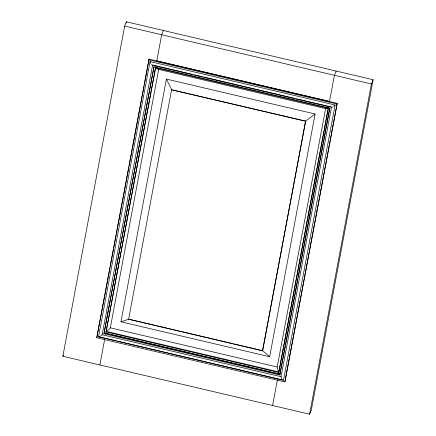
<?xml version="1.0" encoding="UTF-8"?>
<svg xmlns="http://www.w3.org/2000/svg" width="436" height="436" viewBox="0 0 436 436"><rect width="100%" height="100%" fill="white"/><g stroke="black" fill="none" stroke-linecap="round" stroke-linejoin="round"><path stroke-width="0.65" d="M98.552 336.745L283.493 380.317L335.11 105.022L150.049 61.569L98.552 336.745L116.396 340.93M150.049 61.569L150.725 63.542M332.564 106.984L331.507 107.049L281.04 376.72L281.716 378.693M62.866 356.267L124.663 26.056L126.391 21.8L373.134 79.734L311.337 409.944L309.609 414.2L62.866 356.267L63.362 355.046M126.14 23.135L126.391 21.8M96.754 337.758L149.052 59.122L337.197 103.299L284.899 381.931L96.754 337.758L110.036 267.628M110.281 266.292L113.529 248.934M113.78 247.599L116.156 234.917M116.407 233.582L117.028 230.246M117.153 229.576L128.789 167.413M129.04 166.072L141.422 99.899M141.673 98.563L144.049 85.859M144.3 84.524L149.052 59.122M100.542 336.151L102.155 334.717L152.622 65.046M103.953 333.704L153.903 66.784L329.709 108.063L279.759 374.982L103.953 333.704L154.082 66.697M99.877 364.954L104.667 339.372M105.659 334.069L155.668 66.85M155.494 67.765L328.215 108.324L328.433 107.79L278.778 372.491L106.057 331.932L155.587 67.902M106.782 331.088L109.425 329.06L110.324 327.818L158.802 68.801M120.974 321.823L166.399 79.079L315.103 113.998L269.677 356.735L120.974 321.823L128.658 319.201L262.57 350.838L305.614 121.055L315.103 113.998M128.587 319.381L171.631 89.598L166.399 79.079M262.57 350.838L305.614 121.055L171.561 89.772L305.538 121.235M278.659 371.439L277.389 368.905L277.122 367.423L325.621 108.673M272.598 405.507L277.389 379.93M278.381 374.628L328.39 107.403M279.759 374.982L285.324 346.13M285.553 344.838L297.968 278.566M298.197 277.269L310.612 210.997M310.841 209.705L323.256 143.433M323.49 142.141L329.889 107.975M284.899 381.931L337.197 103.299M309.609 414.2L371.407 83.99L373.134 79.734M325.61 108.335L326.09 108.668L327.954 108.03M163.402 30.493L161.674 34.749L156.78 60.887L329.502 101.441L334.396 75.303L336.123 71.046M335.11 105.022L333.496 106.46M158.666 69.139L157.778 69.15L156.077 67.678M99.61 336.674L98.65 336.963M151.39 64.441L152.502 65.171M124.663 26.056L371.407 83.99M148.763 59.83L336.908 104.008M153.281 65.198L193.034 74.534M194.358 74.845L202.309 76.714M203.634 77.025L230.137 83.249M231.462 83.559L295.068 98.492M296.393 98.803L315.61 103.316M316.934 103.626L330.848 106.891M152.306 65.166L331.605 107.267M158.045 69.264L325.872 108.668M129.323 319.354L232.284 343.53M233.603 343.841L262.641 350.658L269.677 356.735M110.324 327.818L277.274 367.014M106.275 331.398L278.996 371.957M104.259 332.946L280.065 374.224M104.242 332.99L280.043 374.273M102.155 334.717L281.04 376.72M117.72 341.241L173.899 354.435M175.218 354.746L194.385 359.242M195.71 359.553L281.629 379.729M283.296 380.317L282.381 379.593"/></g></svg>
